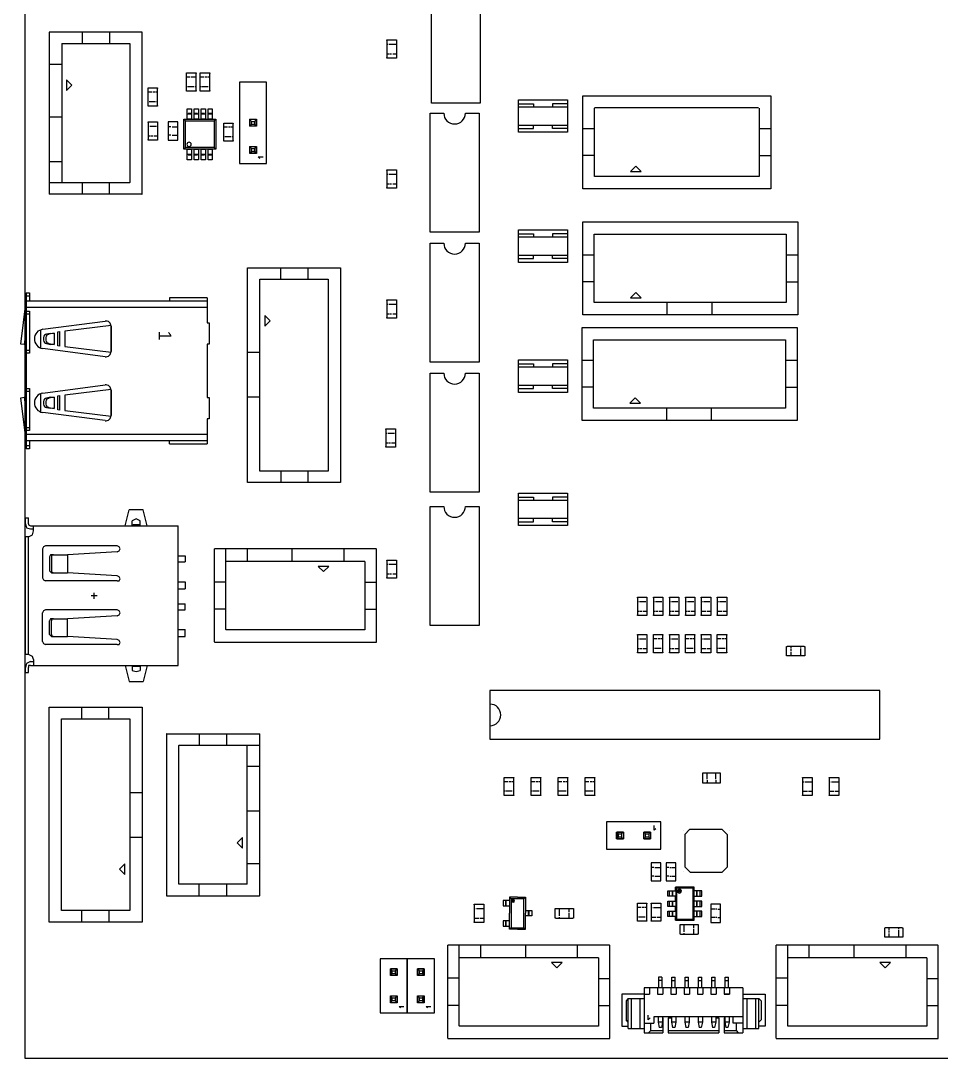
# Model space of a CAD drawing. Extents: x 0 to 180, y 0 to 220.
# Drawn here: x -0.4 to 86, y 0 to 97.3 of the extents above; entities that cross this region are included whole.
import ezdxf
from ezdxf.enums import TextEntityAlignment as Align

# ---------------------------------------------------------------- set-up
doc = ezdxf.new("R2010")
doc.units = 0
doc.layers.add('PNPTOOLNIKO', color=7, linetype='CONTINUOUS')

msp = doc.modelspace()

# ---------------------------------------------------------------- linework, layer by layer
at = {"layer": 'PNPTOOLNIKO'}
for points in [[(180, 0), (180, 220), (0, 220), (0, 0)], [(4.4, 91.3), (3.9, 91.8), (3.9, 90.8)], [(22.67, 91.58), (20.13, 91.58), (20.13, 83.96), (22.67, 83.96)], [(17.9, 85.3), (14.9, 85.3), (14.9, 88.1), (17.9, 88.1)], [(21.725, 87.455), (21.1, 87.455), (21.1, 88.105), (21.725, 88.105)], [(21.725, 84.905), (21.1, 84.905), (21.1, 85.555), (21.725, 85.555)], [(57.32, 83.7), (56.82, 83.2), (57.82, 83.2)], [(57.31, 71.86), (56.81, 71.36), (57.81, 71.36)], [(23, 69.2), (22.5, 69.7), (22.5, 68.7)], [(57.25, 61.96), (56.75, 61.46), (57.75, 61.46)], [(28, 45.657), (28.5, 46.157), (27.5, 46.157)], [(43.6, 29.95), (80.2, 29.95), (80.2, 34.5), (43.6, 34.5)], [(19.9, 20.225), (20.4, 19.725), (20.4, 20.725)], [(56.145, 21.225), (56.145, 20.6), (55.495, 20.6), (55.495, 21.225)], [(58.695, 21.225), (58.695, 20.6), (58.045, 20.6), (58.045, 21.225)], [(8.885, 17.75), (9.385, 17.25), (9.385, 18.25)], [(61.05, 15.2), (60.3, 15.2), (60.3, 15.7), (61.05, 15.7)], [(62.75, 15.2), (63.5, 15.2), (63.5, 15.7), (62.75, 15.7)], [(61.05, 14.25), (60.3, 14.25), (60.3, 14.75), (61.05, 14.75)], [(62.75, 14.25), (63.5, 14.25), (63.5, 14.75), (62.75, 14.75)], [(61.05, 13.3), (60.3, 13.3), (60.3, 13.8), (61.05, 13.8)], [(62.75, 13.3), (63.5, 13.3), (63.5, 13.8), (62.75, 13.8)], [(49.9, 8.47), (50.4, 8.97), (49.4, 8.97)], [(80.7, 8.47), (81.2, 8.97), (80.2, 8.97)], [(34.925, 7.755), (34.3, 7.755), (34.3, 8.405), (34.925, 8.405)], [(37.465, 7.755), (36.84, 7.755), (36.84, 8.405), (37.465, 8.405)], [(34.925, 5.205), (34.3, 5.205), (34.3, 5.855), (34.925, 5.855)], [(37.465, 5.205), (36.84, 5.205), (36.84, 5.855), (37.465, 5.855)]]:
    msp.add_lwpolyline(points, close=True, dxfattribs=at)
for points in [[(41.426, 100.778), (42.696, 100.778), (42.696, 89.602), (38.124, 89.602), (38.124, 100.778), (39.394, 100.778)], [(10.98, 81.07), (11.01, 81.07), (11.01, 96.28), (2.29, 96.28), (2.26, 96.25), (2.26, 81.07)], [(5.4, 95.2), (5.4, 96.28)], [(7.94, 96.28), (7.94, 95.2)], [(33.95, 95.5), (33.95, 95.55), (34.85, 95.55), (34.85, 95.5)], [(34.85, 95.5), (34.85, 93.85), (33.95, 93.85), (33.95, 93.9)], [(33.95, 95.5), (33.95, 93.9)], [(9.85, 95.2), (9.85, 82.18), (9.82, 82.15), (2.28, 82.15)], [(3.45, 95.2), (3.45, 82.15)], [(3.45, 95.2), (9.85, 95.2)], [(33.95, 95.15), (34.05, 95.15)], [(34.15, 95.15), (34.75, 95.15)], [(34.8, 95.15), (34.85, 95.15)], [(33.95, 94.25), (34.15, 94.25)], [(34.2, 94.25), (34.4, 94.25)], [(34.5, 94.25), (34.85, 94.25)], [(3.49, 93.25), (2.27, 93.25)], [(15.15, 90.8), (15.15, 92.45), (16.05, 92.45), (16.05, 92.4)], [(15.5, 92.05), (15.15, 92.05)], [(15.8, 92.05), (15.6, 92.05)], [(16.05, 92.05), (15.85, 92.05)], [(16.05, 90.8), (16.05, 92.4)], [(16.45, 90.8), (16.45, 92.45), (17.35, 92.45), (17.35, 92.4)], [(16.8, 92.05), (16.45, 92.05)], [(17.1, 92.05), (16.9, 92.05)], [(17.35, 92.05), (17.15, 92.05)], [(17.35, 90.8), (17.35, 92.4)], [(11.55, 89.4), (11.55, 91.05), (12.45, 91.05), (12.45, 91)], [(11.9, 90.65), (11.55, 90.65)], [(12.2, 90.65), (12, 90.65)], [(12.45, 90.65), (12.25, 90.65)], [(12.45, 89.4), (12.45, 91)], [(15.2, 91.15), (15.15, 91.15)], [(16.05, 90.8), (16.05, 90.75), (15.15, 90.75), (15.15, 90.8)], [(15.85, 91.15), (15.25, 91.15)], [(16.05, 91.15), (15.95, 91.15)], [(16.5, 91.15), (16.45, 91.15)], [(17.35, 90.8), (17.35, 90.75), (16.45, 90.75), (16.45, 90.8)], [(17.15, 91.15), (16.55, 91.15)], [(17.35, 91.15), (17.25, 91.15)], [(11.6, 89.75), (11.55, 89.75)], [(12.25, 89.75), (11.65, 89.75)], [(12.45, 89.75), (12.35, 89.75)], [(46.31, 89.92), (50.89, 89.92), (50.89, 86.88), (46.31, 86.88), (46.31, 89.92)], [(69.96, 81.59), (52.34, 81.59), (52.34, 90.31), (69.96, 90.31)], [(69.96, 90.31), (69.96, 81.59)], [(12.45, 89.4), (12.45, 89.35), (11.55, 89.35), (11.55, 89.4)], [(15.225, 88.1), (15.225, 89.1), (15.625, 89.1), (15.625, 88.1), (15.225, 88.1)], [(15.6, 88.6), (15.25, 88.6)], [(15.55, 88.65), (15.3, 88.65)], [(15.875, 88.1), (15.875, 89.1), (16.275, 89.1), (16.275, 88.1), (15.875, 88.1)], [(16.25, 88.6), (15.9, 88.6)], [(16.2, 88.65), (15.95, 88.65)], [(16.525, 88.1), (16.525, 89.1), (16.925, 89.1), (16.925, 88.1), (16.525, 88.1)], [(16.9, 88.6), (16.55, 88.6)], [(16.85, 88.65), (16.6, 88.65)], [(17.175, 88.1), (17.175, 89.1), (17.575, 89.1), (17.575, 88.1), (17.175, 88.1)], [(17.55, 88.6), (17.2, 88.6)], [(17.5, 88.65), (17.25, 88.65)], [(41.326, 88.678), (42.596, 88.678), (42.596, 77.502), (38.024, 77.502), (38.024, 88.678), (39.294, 88.678)], [(46.31, 89.56), (47.72, 89.56), (47.72, 89.27)], [(46.31, 89.27), (50.89, 89.27)], [(50.89, 89.56), (49.48, 89.56), (49.48, 89.27)], [(53.42, 82.75), (53.42, 89.15), (53.47, 89.2), (68.82, 89.2)], [(68.88, 89.15), (68.88, 82.75)], [(2.29, 88.35), (3.45, 88.35)], [(11.55, 87.8), (11.55, 87.85), (12.45, 87.85), (12.45, 87.8)], [(12.45, 87.8), (12.45, 86.15), (11.55, 86.15), (11.55, 86.2)], [(11.55, 87.8), (11.55, 86.2)], [(13.9, 86.15), (14.35, 86.15), (14.35, 87.85), (13.45, 87.85), (13.45, 86.15), (13.9, 86.15)], [(15.05, 85.45), (15.05, 87.95), (14.9, 88.1)], [(15.05, 87.95), (17.75, 87.95), (17.9, 88.1)], [(17.75, 87.95), (17.75, 85.45)], [(18.65, 86.1), (18.65, 87.75), (19.55, 87.75), (19.55, 87.7)], [(19.55, 86.1), (19.55, 87.7)], [(21.258, 87.912), (21.082, 88.088)], [(21.718, 88.088), (21.082, 88.088)], [(21.082, 88.088), (21.082, 87.452)], [(21.258, 87.628), (21.082, 87.452)], [(21.258, 87.912), (21.542, 87.912)], [(21.258, 87.628), (21.258, 87.912)], [(21.542, 87.628), (21.258, 87.628)], [(21.718, 88.088), (21.542, 87.912)], [(21.542, 87.912), (21.542, 87.628)], [(21.718, 87.452), (21.542, 87.628)], [(21.718, 87.452), (21.718, 88.088)], [(11.55, 87.45), (11.65, 87.45)], [(11.75, 87.45), (12.35, 87.45)], [(12.4, 87.45), (12.45, 87.45)], [(13.45, 87.4), (13.5, 87.4)], [(13.7, 87.4), (13.5, 87.4)], [(13.8, 87.4), (13.9, 87.4)], [(13.95, 87.4), (14.3, 87.4)], [(19, 87.35), (18.65, 87.35)], [(19.3, 87.35), (19.1, 87.35)], [(19.55, 87.35), (19.35, 87.35)], [(21.718, 87.452), (21.082, 87.452)], [(50.89, 87.53), (46.31, 87.53)], [(46.31, 87.24), (47.72, 87.24), (47.72, 87.53)], [(50.89, 87.24), (49.48, 87.24), (49.48, 87.53)], [(52.34, 87.24), (53.42, 87.24)], [(68.88, 87.24), (69.96, 87.24)], [(11.55, 86.55), (11.75, 86.55)], [(11.8, 86.55), (12, 86.55)], [(12.1, 86.55), (12.45, 86.55)], [(13.7, 86.6), (13.5, 86.6)], [(13.8, 86.6), (13.9, 86.6)], [(13.95, 86.6), (14.3, 86.6)], [(14.3, 86.6), (14.35, 86.6)], [(18.7, 86.45), (18.65, 86.45)], [(19.55, 86.1), (19.55, 86.05), (18.65, 86.05), (18.65, 86.1)], [(19.35, 86.45), (18.75, 86.45)], [(19.55, 86.45), (19.45, 86.45)], [(17.9, 85.3), (17.75, 85.45), (15.05, 85.45), (14.9, 85.3)], [(15.225, 84.3), (15.225, 85.3), (15.625, 85.3), (15.625, 84.3), (15.225, 84.3)], [(15.6, 84.8), (15.25, 84.8)], [(15.55, 84.75), (15.3, 84.75)], [(15.875, 84.3), (15.875, 85.3), (16.275, 85.3), (16.275, 84.3), (15.875, 84.3)], [(16.25, 84.8), (15.9, 84.8)], [(16.2, 84.75), (15.95, 84.75)], [(16.525, 84.3), (16.525, 85.3), (16.925, 85.3), (16.925, 84.3), (16.525, 84.3)], [(16.9, 84.8), (16.55, 84.8)], [(16.85, 84.75), (16.6, 84.75)], [(17.175, 84.3), (17.175, 85.3), (17.575, 85.3), (17.575, 84.3), (17.175, 84.3)], [(17.55, 84.8), (17.2, 84.8)], [(17.5, 84.75), (17.25, 84.75)], [(21.258, 85.372), (21.082, 85.548)], [(21.082, 85.548), (21.718, 85.548)], [(21.082, 85.548), (21.082, 84.912)], [(21.082, 84.912), (21.258, 85.088)], [(21.718, 84.912), (21.082, 84.912)], [(21.258, 85.088), (21.258, 85.372)], [(21.258, 85.372), (21.542, 85.372)], [(21.542, 85.088), (21.258, 85.088)], [(21.542, 85.372), (21.718, 85.548)], [(21.542, 85.372), (21.542, 85.088)], [(21.718, 84.912), (21.542, 85.088)], [(21.718, 84.912), (21.718, 85.548)], [(53.42, 84.7), (52.34, 84.7)], [(68.88, 84.7), (69.96, 84.7)], [(2.29, 84.15), (3.45, 84.15)], [(22.035, 84.43), (21.895, 84.57), (22.34, 84.57)], [(33.95, 83.3), (33.95, 83.35), (34.85, 83.35), (34.85, 83.3)], [(34.85, 83.3), (34.85, 81.65), (33.95, 81.65), (33.95, 81.7)], [(33.95, 83.3), (33.95, 81.7)], [(33.95, 82.95), (34.05, 82.95)], [(34.15, 82.95), (34.75, 82.95)], [(34.8, 82.95), (34.85, 82.95)], [(64.47, 82.75), (53.42, 82.75)], [(68.88, 82.75), (61.93, 82.75)], [(5.37, 82.15), (5.37, 81.07)], [(7.91, 82.15), (7.91, 81.07)], [(33.95, 82.05), (34.15, 82.05)], [(34.2, 82.05), (34.4, 82.05)], [(34.5, 82.05), (34.85, 82.05)], [(10.98, 81.07), (2.26, 81.07)], [(52.33, 69.75), (52.33, 78.47)], [(72.49, 78.47), (72.49, 69.75), (52.33, 69.75)], [(52.33, 78.47), (72.49, 78.47)], [(46.31, 77.72), (50.89, 77.72), (50.89, 74.68), (46.31, 74.68), (46.31, 77.72)], [(46.31, 77.36), (47.72, 77.36), (47.72, 77.07)], [(46.31, 77.07), (50.89, 77.07)], [(50.89, 77.36), (49.48, 77.36), (49.48, 77.07)], [(53.41, 77.31), (71.41, 77.31)], [(53.41, 70.91), (53.41, 77.31)], [(71.41, 77.31), (71.41, 70.91)], [(41.326, 76.478), (42.596, 76.478), (42.596, 65.302), (38.024, 65.302), (38.024, 76.478), (39.294, 76.478)], [(50.89, 75.33), (46.31, 75.33)], [(46.31, 75.04), (47.72, 75.04), (47.72, 75.33)], [(50.89, 75.04), (49.48, 75.04), (49.48, 75.33)], [(52.33, 75.4), (53.41, 75.4)], [(71.41, 75.4), (72.49, 75.4)], [(20.89, 74.18), (29.61, 74.18)], [(29.61, 54.02), (20.89, 54.02), (20.89, 74.18)], [(24, 73.1), (24, 74.18)], [(26.54, 74.18), (26.54, 73.1)], [(29.61, 74.18), (29.61, 54.02)], [(22.05, 62.05), (22.05, 73.1)], [(22.05, 73.1), (28.45, 73.1)], [(28.45, 73.1), (28.45, 55.1)], [(53.41, 72.86), (52.33, 72.86)], [(71.41, 72.86), (72.49, 72.86)], [(-0.39, 67.018), (0.11, 71.068)], [(0.11, 71.816), (0.428, 71.816)], [(0.11, 71.816), (0.11, 57.186)], [(0.428, 71.516), (0.11, 71.516)], [(0.11, 71.068), (17.11, 71.068)], [(0.428, 71.816), (0.428, 71.068)], [(13.55, 71.35), (13.55, 71.068)], [(17.11, 71.35), (13.55, 71.35)], [(17.11, 71.35), (17.11, 69)], [(33.95, 71.1), (33.95, 71.15), (34.85, 71.15), (34.85, 71.1)], [(34.85, 71.1), (34.85, 69.45), (33.95, 69.45), (33.95, 69.5)], [(33.95, 71.1), (33.95, 69.5)], [(17.11, 70.43), (0.11, 70.43)], [(0.11, 70.11), (0.428, 70.11)], [(0.428, 70.11), (0.428, 66.15)], [(33.95, 70.75), (34.05, 70.75)], [(34.15, 70.75), (34.75, 70.75)], [(34.8, 70.75), (34.85, 70.75)], [(64.46, 70.91), (53.41, 70.91)], [(60.26, 69.75), (60.26, 70.91)], [(64.46, 69.75), (64.46, 70.91)], [(71.41, 70.91), (64.46, 70.91)], [(0.428, 69.81), (0.11, 69.81)], [(1.693, 68.4), (7.539, 69.176)], [(33.95, 69.85), (34.15, 69.85)], [(34.2, 69.85), (34.4, 69.85)], [(34.5, 69.85), (34.85, 69.85)], [(0.11, 68.473), (-0.075, 66.98)], [(1.476, 68.342), (1.476, 66.659)], [(3.074, 68.148), (3.268, 68.188)], [(3.074, 66.853), (3.074, 68.148)], [(3.268, 66.813), (3.268, 68.188)], [(8.088, 68.75), (3.751, 68.223)], [(3.751, 68.223), (3.751, 66.778)], [(8.088, 68.75), (8.095, 68.75)], [(8.088, 66.25), (8.088, 68.75)], [(8.105, 68.68), (8.105, 66.321)], [(17.11, 69), (17.29, 69)], [(17.29, 69), (17.29, 67)], [(52.27, 59.85), (52.27, 68.57)], [(72.43, 68.57), (72.43, 59.85), (52.27, 59.85)], [(52.27, 68.57), (72.43, 68.57)], [(1.744, 67.63), (1.731, 67.5)], [(1.731, 67.5), (1.744, 67.371)], [(1.783, 67.749), (1.744, 67.63)], [(1.744, 67.371), (1.784, 67.252)], [(1.845, 67.846), (1.783, 67.749)], [(1.784, 67.252), (1.845, 67.154)], [(1.924, 67.915), (1.845, 67.846)], [(2.012, 67.949), (1.924, 67.915)], [(1.969, 67.63), (1.956, 67.5)], [(1.956, 67.5), (1.969, 67.371)], [(2.008, 67.749), (1.969, 67.63)], [(1.969, 67.371), (2.008, 67.252)], [(2.07, 67.846), (2.008, 67.749)], [(2.008, 67.252), (2.07, 67.154)], [(2.401, 68.016), (2.012, 67.949)], [(2.012, 67.949), (2.237, 67.949)], [(2.149, 67.915), (2.07, 67.846)], [(2.237, 67.949), (2.149, 67.915)], [(2.625, 68.035), (2.738, 68.035), (2.237, 67.949)], [(2.401, 68.016), (2.625, 68.035)], [(2.738, 68.035), (2.738, 66.966)], [(53.35, 67.41), (71.35, 67.41)], [(53.35, 61.01), (53.35, 67.41)], [(71.35, 67.41), (71.35, 61.01)], [(-0.075, 66.98), (-0.39, 67.018)], [(0.11, 66.45), (0.428, 66.45)], [(7.539, 65.826), (1.693, 66.6)], [(1.845, 67.154), (1.924, 67.086)], [(1.924, 67.086), (2.012, 67.052)], [(2.012, 67.052), (2.401, 66.985)], [(2.237, 67.052), (2.012, 67.052)], [(2.07, 67.154), (2.149, 67.086)], [(2.149, 67.086), (2.237, 67.052)], [(2.237, 67.052), (2.738, 66.966), (2.625, 66.966)], [(2.625, 66.966), (2.401, 66.985)], [(3.268, 66.813), (3.074, 66.853)], [(3.751, 66.778), (8.088, 66.25)], [(8.088, 66.25), (8.095, 66.25)], [(17.29, 67), (17.11, 67)], [(17.11, 67), (17.11, 62)], [(20.89, 66.25), (22.05, 66.25)], [(0.428, 66.15), (0.11, 66.15)], [(46.31, 65.52), (50.89, 65.52), (50.89, 62.48), (46.31, 62.48), (46.31, 65.52)], [(52.27, 65.5), (53.35, 65.5)], [(71.35, 65.5), (72.43, 65.5)], [(41.326, 64.278), (42.596, 64.278), (42.596, 53.102), (38.024, 53.102), (38.024, 64.278), (39.294, 64.278)], [(46.31, 65.16), (47.72, 65.16), (47.72, 64.87)], [(46.31, 64.87), (50.89, 64.87)], [(50.89, 65.16), (49.48, 65.16), (49.48, 64.87)], [(0.11, 62.85), (0.428, 62.85)], [(0.428, 62.55), (0.11, 62.55)], [(0.428, 62.85), (0.428, 58.89)], [(1.476, 62.342), (1.476, 60.659)], [(1.693, 62.4), (7.539, 63.176)], [(8.088, 62.75), (3.751, 62.223)], [(8.088, 62.75), (8.095, 62.75)], [(8.088, 60.25), (8.088, 62.75)], [(8.105, 62.68), (8.105, 60.321)], [(50.89, 63.13), (46.31, 63.13)], [(46.31, 62.84), (47.72, 62.84), (47.72, 63.13)], [(50.89, 62.84), (49.48, 62.84), (49.48, 63.13)], [(53.35, 62.96), (52.27, 62.96)], [(71.35, 62.96), (72.43, 62.96)], [(-0.39, 61.982), (-0.075, 62.021)], [(17.11, 57.932), (0.11, 57.932), (-0.39, 61.982)], [(-0.075, 62.021), (0.11, 60.528)], [(1.744, 61.63), (1.731, 61.5)], [(1.731, 61.5), (1.744, 61.371)], [(1.783, 61.749), (1.744, 61.63)], [(1.744, 61.371), (1.784, 61.252)], [(1.845, 61.846), (1.783, 61.749)], [(1.924, 61.915), (1.845, 61.846)], [(2.012, 61.949), (1.924, 61.915)], [(1.969, 61.63), (1.956, 61.5)], [(1.956, 61.5), (1.969, 61.371)], [(2.008, 61.749), (1.969, 61.63)], [(1.969, 61.371), (2.008, 61.252)], [(2.07, 61.846), (2.008, 61.749)], [(2.401, 62.016), (2.012, 61.949)], [(2.012, 61.949), (2.237, 61.949)], [(2.149, 61.915), (2.07, 61.846)], [(2.237, 61.949), (2.149, 61.915)], [(2.625, 62.035), (2.738, 62.035), (2.237, 61.949)], [(2.401, 62.016), (2.625, 62.035)], [(2.738, 62.035), (2.738, 60.966)], [(3.074, 62.148), (3.268, 62.188)], [(3.074, 60.853), (3.074, 62.148)], [(3.268, 60.813), (3.268, 62.188)], [(3.751, 62.223), (3.751, 60.778)], [(17.11, 62), (17.29, 62)], [(17.29, 62), (17.29, 60)], [(20.89, 62.05), (22.05, 62.05)], [(22.05, 55.1), (22.05, 62.05)], [(7.539, 59.826), (1.693, 60.6)], [(1.784, 61.252), (1.845, 61.154)], [(1.845, 61.154), (1.924, 61.086)], [(1.924, 61.086), (2.012, 61.052)], [(2.008, 61.252), (2.07, 61.154)], [(2.012, 61.052), (2.401, 60.985)], [(2.237, 61.052), (2.012, 61.052)], [(2.07, 61.154), (2.149, 61.086)], [(2.149, 61.086), (2.237, 61.052)], [(2.237, 61.052), (2.738, 60.966), (2.625, 60.966)], [(2.625, 60.966), (2.401, 60.985)], [(3.268, 60.813), (3.074, 60.853)], [(3.751, 60.778), (8.088, 60.25)], [(64.4, 61.01), (53.35, 61.01)], [(60.2, 59.85), (60.2, 61.01)], [(64.4, 59.85), (64.4, 61.01)], [(71.35, 61.01), (64.4, 61.01)], [(8.088, 60.25), (8.095, 60.25)], [(17.29, 60), (17.11, 60)], [(17.11, 60), (17.11, 57.65)], [(0.11, 59.19), (0.428, 59.19)], [(0.428, 58.89), (0.11, 58.89)], [(0.11, 58.57), (17.11, 58.57)], [(33.85, 59), (33.85, 59.05), (34.75, 59.05), (34.75, 59)], [(34.75, 59), (34.75, 57.35), (33.85, 57.35), (33.85, 57.4)], [(33.85, 59), (33.85, 57.4)], [(33.85, 58.65), (33.95, 58.65)], [(34.05, 58.65), (34.65, 58.65)], [(34.7, 58.65), (34.75, 58.65)], [(0.11, 57.486), (0.428, 57.486)], [(0.428, 57.932), (0.428, 57.186)], [(13.55, 57.65), (13.55, 57.932)], [(13.55, 57.65), (17.11, 57.65)], [(33.85, 57.75), (34.05, 57.75)], [(34.1, 57.75), (34.3, 57.75)], [(34.4, 57.75), (34.75, 57.75)], [(0.428, 57.186), (0.11, 57.186)], [(28.45, 55.1), (22.05, 55.1)], [(24, 55.1), (24, 54.02)], [(26.54, 55.1), (26.54, 54.02)], [(46.31, 53.02), (50.89, 53.02), (50.89, 49.98), (46.31, 49.98), (46.31, 53.02)], [(46.31, 52.66), (47.72, 52.66), (47.72, 52.37)], [(50.89, 52.66), (49.48, 52.66), (49.48, 52.37)], [(41.326, 51.778), (42.596, 51.778), (42.596, 40.602), (38.024, 40.602), (38.024, 51.778), (39.294, 51.778)], [(46.31, 52.37), (50.89, 52.37)], [(0.05, 50.145), (0.05, 50.707), (0.331, 50.707)], [(0.331, 50.145), (0.331, 50.707)], [(9.414, 49.958), (9.788, 51.457)], [(11.1, 51.457), (9.788, 51.457)], [(11.475, 49.958), (11.1, 51.457)], [(50.89, 50.63), (46.31, 50.63)], [(46.31, 50.34), (47.72, 50.34), (47.72, 50.63)], [(50.89, 50.34), (49.48, 50.34), (49.48, 50.63)], [(0.05, 50.239), (0.05, 50.613)], [(0.05, 50.145), (0.144, 49.77), (0.518, 49.676)], [(0.331, 50.145), (0.331, 50.051), (0.518, 49.958)], [(0.518, 49.676), (0.8, 49.676)], [(0.52, 49.96), (14.379, 49.958)], [(0.8, 49.489), (0.8, 49.958)], [(10.819, 50.426), (10.444, 50.613), (10.069, 50.426)], [(10.069, 49.958), (10.069, 50.426)], [(10.725, 50.051), (10.163, 50.051), (10.069, 49.958)], [(10.819, 49.958), (10.725, 50.051)], [(10.819, 49.958), (10.819, 50.426)], [(14.379, 36.842), (14.379, 49.958)], [(0.05, 37.873), (0.05, 48.927)], [(0.331, 48.927), (0.05, 48.927)], [(0.331, 48.927), (0.706, 49.114), (0.8, 49.489)], [(0.331, 37.873), (0.331, 48.927)], [(1.919, 48.084), (1.732, 47.99), (1.638, 47.803)], [(1.638, 47.803), (1.638, 45.086)], [(8.664, 48.084), (1.919, 48.084)], [(8.664, 47.522), (8.852, 47.616), (8.945, 47.803), (8.852, 47.99), (8.664, 48.084)], [(17.77, 39.077), (17.77, 39.047), (32.98, 39.047), (32.98, 47.767), (32.95, 47.797), (17.77, 47.797)], [(17.77, 39.077), (17.77, 47.797)], [(31.9, 40.207), (18.88, 40.207), (18.85, 40.237), (18.85, 47.777)], [(20.85, 47.767), (20.85, 46.607)], [(25.05, 47.767), (25.05, 46.607)], [(29.95, 46.567), (29.95, 47.787)], [(2.481, 47.241), (2.387, 47.241), (2.294, 47.054)], [(2.294, 47.054), (2.294, 45.742)], [(2.481, 47.241), (3.98, 47.241)], [(2.668, 47.241), (2.481, 47.241), (2.481, 47.054)], [(2.481, 47.054), (2.481, 45.742)], [(8.664, 47.522), (3.98, 47.241)], [(3.98, 47.241), (3.98, 45.555)], [(14.379, 47.147), (15.034, 47.147), (15.034, 46.585)], [(33.95, 46.7), (33.95, 46.75), (34.85, 46.75), (34.85, 46.7)], [(14.379, 46.585), (15.034, 46.585)], [(31.9, 46.607), (18.85, 46.607)], [(31.9, 46.607), (31.9, 40.207)], [(34.85, 46.7), (34.85, 45.05), (33.95, 45.05), (33.95, 45.1)], [(33.95, 46.7), (33.95, 45.1)], [(33.95, 46.35), (34.05, 46.35)], [(34.15, 46.35), (34.75, 46.35)], [(34.8, 46.35), (34.85, 46.35)], [(1.638, 45.086), (1.732, 44.899), (1.919, 44.805)], [(8.664, 44.805), (1.919, 44.805)], [(2.294, 45.742), (2.481, 45.555)], [(2.481, 45.742), (2.481, 45.648), (2.668, 45.555)], [(2.481, 45.555), (3.98, 45.555)], [(8.664, 45.274), (3.98, 45.555)], [(8.664, 44.805), (8.852, 44.805), (8.945, 44.993), (8.852, 45.18), (8.664, 45.274)], [(33.95, 45.45), (34.15, 45.45)], [(34.2, 45.45), (34.4, 45.45)], [(34.5, 45.45), (34.85, 45.45)], [(14.379, 44.712), (15.034, 44.712), (15.034, 44.056)], [(14.379, 44.056), (15.034, 44.056)], [(18.85, 44.687), (17.77, 44.687)], [(31.9, 44.657), (32.98, 44.657)], [(6.79, 43.4), (6.228, 43.4)], [(6.5, 43.104), (6.5, 43.666)], [(57.45, 43.2), (57.45, 43.25), (58.35, 43.25), (58.35, 43.2)], [(58.35, 43.2), (58.35, 41.55), (57.45, 41.55), (57.45, 41.6)], [(57.45, 43.2), (57.45, 41.6)], [(57.45, 42.85), (57.55, 42.85)], [(57.65, 42.85), (58.25, 42.85)], [(58.3, 42.85), (58.35, 42.85)], [(58.95, 43.2), (58.95, 43.25), (59.85, 43.25), (59.85, 43.2)], [(59.85, 43.2), (59.85, 41.55), (58.95, 41.55), (58.95, 41.6)], [(58.95, 43.2), (58.95, 41.6)], [(58.95, 42.85), (59.05, 42.85)], [(59.15, 42.85), (59.75, 42.85)], [(59.8, 42.85), (59.85, 42.85)], [(60.45, 43.2), (60.45, 43.25), (61.35, 43.25), (61.35, 43.2)], [(61.35, 43.2), (61.35, 41.55), (60.45, 41.55), (60.45, 41.6)], [(60.45, 43.2), (60.45, 41.6)], [(60.45, 42.85), (60.55, 42.85)], [(60.65, 42.85), (61.25, 42.85)], [(61.3, 42.85), (61.35, 42.85)], [(61.95, 43.2), (61.95, 43.25), (62.85, 43.25), (62.85, 43.2)], [(62.85, 43.2), (62.85, 41.55), (61.95, 41.55), (61.95, 41.6)], [(61.95, 43.2), (61.95, 41.6)], [(61.95, 42.85), (62.05, 42.85)], [(62.15, 42.85), (62.75, 42.85)], [(62.8, 42.85), (62.85, 42.85)], [(63.45, 43.2), (63.45, 43.25), (64.35, 43.25), (64.35, 43.2)], [(64.35, 43.2), (64.35, 41.55), (63.45, 41.55), (63.45, 41.6)], [(63.45, 43.2), (63.45, 41.6)], [(63.45, 42.85), (63.55, 42.85)], [(63.65, 42.85), (64.25, 42.85)], [(64.3, 42.85), (64.35, 42.85)], [(64.95, 43.2), (64.95, 43.25), (65.85, 43.25), (65.85, 43.2)], [(65.85, 43.2), (65.85, 41.55), (64.95, 41.55), (64.95, 41.6)], [(64.95, 43.2), (64.95, 41.6)], [(64.95, 42.85), (65.05, 42.85)], [(65.15, 42.85), (65.75, 42.85)], [(65.8, 42.85), (65.85, 42.85)], [(1.919, 42.088), (1.732, 41.995), (1.638, 41.807)], [(8.664, 42.088), (1.919, 42.088)], [(8.664, 41.526), (8.852, 41.62), (8.945, 41.807), (8.852, 41.995), (8.664, 42.088)], [(14.379, 42.65), (15.034, 42.65)], [(14.379, 42.088), (15.034, 42.088)], [(15.034, 42.088), (15.034, 42.65)], [(18.85, 42.147), (17.77, 42.147)], [(32.98, 42.117), (31.9, 42.117)], [(57.45, 41.95), (57.65, 41.95)], [(57.7, 41.95), (57.9, 41.95)], [(58, 41.95), (58.35, 41.95)], [(58.95, 41.95), (59.15, 41.95)], [(59.2, 41.95), (59.4, 41.95)], [(59.5, 41.95), (59.85, 41.95)], [(60.45, 41.95), (60.65, 41.95)], [(60.7, 41.95), (60.9, 41.95)], [(61, 41.95), (61.35, 41.95)], [(61.95, 41.95), (62.15, 41.95)], [(62.2, 41.95), (62.4, 41.95)], [(62.5, 41.95), (62.85, 41.95)], [(63.45, 41.95), (63.65, 41.95)], [(63.7, 41.95), (63.9, 41.95)], [(64, 41.95), (64.35, 41.95)], [(64.95, 41.95), (65.15, 41.95)], [(65.2, 41.95), (65.4, 41.95)], [(65.5, 41.95), (65.85, 41.95)], [(1.638, 39.091), (1.638, 41.807)], [(2.481, 41.245), (2.387, 41.245), (2.294, 41.058)], [(2.294, 39.746), (2.294, 41.058)], [(2.481, 41.245), (3.98, 41.245)], [(2.668, 41.245), (2.481, 41.245), (2.481, 41.058)], [(2.481, 39.746), (2.481, 41.058)], [(8.664, 41.526), (3.98, 41.245)], [(3.98, 39.559), (3.98, 41.245)], [(14.379, 40.215), (15.034, 40.215)], [(15.034, 39.559), (15.034, 40.215)], [(1.638, 39.091), (1.732, 38.903), (1.919, 38.81)], [(2.294, 39.746), (2.387, 39.653), (2.481, 39.559)], [(2.481, 39.746), (2.481, 39.653), (2.668, 39.559)], [(2.481, 39.559), (3.98, 39.559)], [(8.664, 39.278), (3.98, 39.559)], [(8.664, 38.81), (8.852, 38.81), (8.945, 38.997), (8.852, 39.184), (8.664, 39.278)], [(14.379, 39.559), (15.034, 39.559)], [(57.45, 39.7), (57.45, 39.75), (58.35, 39.75), (58.35, 39.7)], [(58.35, 39.7), (58.35, 38.05), (57.45, 38.05), (57.45, 38.1)], [(57.45, 39.7), (57.45, 38.1)], [(57.45, 39.35), (57.55, 39.35)], [(57.65, 39.35), (58.25, 39.35)], [(58.3, 39.35), (58.35, 39.35)], [(58.95, 38.1), (58.95, 39.75), (59.85, 39.75), (59.85, 39.7)], [(59.3, 39.35), (58.95, 39.35)], [(59.6, 39.35), (59.4, 39.35)], [(59.85, 39.35), (59.65, 39.35)], [(59.85, 38.1), (59.85, 39.7)], [(60.45, 39.7), (60.45, 39.75), (61.35, 39.75), (61.35, 39.7)], [(61.35, 39.7), (61.35, 38.05), (60.45, 38.05), (60.45, 38.1)], [(60.45, 39.7), (60.45, 38.1)], [(60.45, 39.35), (60.55, 39.35)], [(60.65, 39.35), (61.25, 39.35)], [(61.3, 39.35), (61.35, 39.35)], [(61.95, 38.1), (61.95, 39.75), (62.85, 39.75), (62.85, 39.7)], [(62.3, 39.35), (61.95, 39.35)], [(62.6, 39.35), (62.4, 39.35)], [(62.85, 39.35), (62.65, 39.35)], [(62.85, 38.1), (62.85, 39.7)], [(63.45, 39.7), (63.45, 39.75), (64.35, 39.75), (64.35, 39.7)], [(64.35, 39.7), (64.35, 38.05), (63.45, 38.05), (63.45, 38.1)], [(63.45, 39.7), (63.45, 38.1)], [(63.45, 39.35), (63.55, 39.35)], [(63.65, 39.35), (64.25, 39.35)], [(64.3, 39.35), (64.35, 39.35)], [(64.95, 38.1), (64.95, 39.75), (65.85, 39.75), (65.85, 39.7)], [(65.3, 39.35), (64.95, 39.35)], [(65.6, 39.35), (65.4, 39.35)], [(65.85, 39.35), (65.65, 39.35)], [(65.85, 38.1), (65.85, 39.7)], [(8.664, 38.81), (1.919, 38.81)], [(57.45, 38.45), (57.65, 38.45)], [(57.7, 38.45), (57.9, 38.45)], [(58, 38.45), (58.35, 38.45)], [(59, 38.45), (58.95, 38.45)], [(59.85, 38.1), (59.85, 38.05), (58.95, 38.05), (58.95, 38.1)], [(59.65, 38.45), (59.05, 38.45)], [(59.85, 38.45), (59.75, 38.45)], [(60.45, 38.45), (60.65, 38.45)], [(60.7, 38.45), (60.9, 38.45)], [(61, 38.45), (61.35, 38.45)], [(62, 38.45), (61.95, 38.45)], [(62.85, 38.1), (62.85, 38.05), (61.95, 38.05), (61.95, 38.1)], [(62.65, 38.45), (62.05, 38.45)], [(62.85, 38.45), (62.75, 38.45)], [(63.45, 38.45), (63.65, 38.45)], [(63.7, 38.45), (63.9, 38.45)], [(64, 38.45), (64.35, 38.45)], [(65, 38.45), (64.95, 38.45)], [(65.85, 38.1), (65.85, 38.05), (64.95, 38.05), (64.95, 38.1)], [(65.65, 38.45), (65.05, 38.45)], [(65.85, 38.45), (65.75, 38.45)], [(73.1, 37.75), (71.45, 37.75), (71.45, 38.65), (71.5, 38.65)], [(73.1, 38.65), (71.5, 38.65)], [(71.85, 38.65), (71.85, 38.45)], [(71.85, 38.4), (71.85, 38.2)], [(71.85, 38.1), (71.85, 37.75)], [(72.75, 38.65), (72.75, 38.55)], [(72.75, 38.45), (72.75, 37.85)], [(73.1, 38.65), (73.15, 38.65), (73.15, 37.75), (73.1, 37.75)], [(0.8, 37.404), (0.706, 37.685), (0.331, 37.873), (0.05, 37.873)], [(0.518, 37.217), (0.144, 37.03), (0.05, 36.655)], [(0.518, 37.217), (0.8, 37.217)], [(0.8, 37.404), (0.8, 36.842)], [(72.75, 37.8), (72.75, 37.75)], [(0.05, 36.186), (0.05, 36.655)], [(0.05, 36.186), (0.05, 36.561)], [(0.05, 36.186), (0.331, 36.186)], [(0.518, 36.842), (0.331, 36.842), (0.331, 36.655)], [(0.331, 36.186), (0.331, 36.655)], [(0.52, 36.84), (14.379, 36.842)], [(9.415, 36.842), (9.79, 35.343)], [(10.069, 36.842), (10.069, 36.374)], [(10.725, 36.749), (10.163, 36.749), (10.069, 36.842)], [(10.069, 36.374), (10.444, 36.28), (10.819, 36.374)], [(10.725, 36.749), (10.819, 36.842)], [(10.819, 36.842), (10.819, 36.374)], [(11.476, 36.842), (11.102, 35.343)], [(9.79, 35.343), (11.102, 35.343)], [(2.275, 32.93), (10.995, 32.93), (10.995, 12.77)], [(2.275, 12.77), (2.275, 32.93)], [(5.345, 31.85), (5.345, 32.93)], [(7.885, 31.85), (7.885, 32.93)], [(3.435, 13.85), (3.435, 31.85)], [(3.435, 31.85), (9.835, 31.85)], [(9.835, 31.85), (9.835, 24.9)], [(13.32, 30.455), (13.29, 30.455), (13.29, 15.245), (22.01, 15.245), (22.04, 15.275), (22.04, 30.455)], [(13.32, 30.455), (22.04, 30.455)], [(16.39, 29.375), (16.39, 30.455)], [(18.93, 29.375), (18.93, 30.455)], [(14.45, 16.325), (14.45, 29.345), (14.48, 29.375), (22.02, 29.375)], [(20.85, 16.325), (20.85, 29.375)], [(22.01, 27.375), (20.85, 27.375)], [(44.97, 24.7), (44.97, 26.35), (45.87, 26.35), (45.87, 26.3)], [(45.87, 24.7), (45.87, 26.3)], [(47.5, 24.7), (47.5, 26.35), (48.4, 26.35), (48.4, 26.3)], [(48.4, 24.7), (48.4, 26.3)], [(50.03, 24.7), (50.03, 26.35), (50.93, 26.35), (50.93, 26.3)], [(50.93, 24.7), (50.93, 26.3)], [(52.56, 24.7), (52.56, 26.35), (53.46, 26.35), (53.46, 26.3)], [(53.46, 24.7), (53.46, 26.3)], [(65.25, 26.3), (65.25, 26.75), (63.55, 26.75), (63.55, 25.85), (65.25, 25.85), (65.25, 26.3)], [(64, 26.35), (64, 26.7)], [(64, 26.2), (64, 26.3)], [(64.8, 26.7), (64.8, 26.75)], [(64.8, 26.35), (64.8, 26.7)], [(64.8, 26.2), (64.8, 26.3)], [(72.95, 26.3), (72.95, 26.35), (73.85, 26.35), (73.85, 26.3)], [(73.85, 26.3), (73.85, 24.65), (72.95, 24.65), (72.95, 24.7)], [(72.95, 26.3), (72.95, 24.7)], [(75.45, 26.3), (75.45, 26.35), (76.35, 26.35), (76.35, 26.3)], [(76.35, 26.3), (76.35, 24.65), (75.45, 24.65), (75.45, 24.7)], [(75.45, 26.3), (75.45, 24.7)], [(45.32, 25.95), (44.97, 25.95)], [(45.62, 25.95), (45.42, 25.95)], [(45.87, 25.95), (45.67, 25.95)], [(47.85, 25.95), (47.5, 25.95)], [(48.15, 25.95), (47.95, 25.95)], [(48.4, 25.95), (48.2, 25.95)], [(50.38, 25.95), (50.03, 25.95)], [(50.68, 25.95), (50.48, 25.95)], [(50.93, 25.95), (50.73, 25.95)], [(52.91, 25.95), (52.56, 25.95)], [(53.21, 25.95), (53.01, 25.95)], [(53.46, 25.95), (53.26, 25.95)], [(64, 26.1), (64, 25.9)], [(64, 25.85), (64, 25.9)], [(64.8, 26.1), (64.8, 25.9)], [(72.95, 25.95), (73.05, 25.95)], [(73.15, 25.95), (73.75, 25.95)], [(73.8, 25.95), (73.85, 25.95)], [(75.45, 25.95), (75.55, 25.95)], [(75.65, 25.95), (76.25, 25.95)], [(76.3, 25.95), (76.35, 25.95)], [(10.995, 24.9), (9.835, 24.9)], [(9.835, 24.9), (9.835, 13.85)], [(45.02, 25.05), (44.97, 25.05)], [(45.87, 24.7), (45.87, 24.65), (44.97, 24.65), (44.97, 24.7)], [(45.67, 25.05), (45.07, 25.05)], [(45.87, 25.05), (45.77, 25.05)], [(47.55, 25.05), (47.5, 25.05)], [(48.4, 24.7), (48.4, 24.65), (47.5, 24.65), (47.5, 24.7)], [(48.2, 25.05), (47.6, 25.05)], [(48.4, 25.05), (48.3, 25.05)], [(50.08, 25.05), (50.03, 25.05)], [(50.93, 24.7), (50.93, 24.65), (50.03, 24.65), (50.03, 24.7)], [(50.73, 25.05), (50.13, 25.05)], [(50.93, 25.05), (50.83, 25.05)], [(52.61, 25.05), (52.56, 25.05)], [(53.46, 24.7), (53.46, 24.65), (52.56, 24.65), (52.56, 24.7)], [(53.26, 25.05), (52.66, 25.05)], [(53.46, 25.05), (53.36, 25.05)], [(72.95, 25.05), (73.15, 25.05)], [(73.2, 25.05), (73.4, 25.05)], [(73.5, 25.05), (73.85, 25.05)], [(75.45, 25.05), (75.65, 25.05)], [(75.7, 25.05), (75.9, 25.05)], [(76, 25.05), (76.35, 25.05)], [(22.01, 23.175), (20.85, 23.175)], [(54.56, 22.17), (54.56, 19.63)], [(59.64, 22.17), (54.56, 22.17)], [(59.17, 21.535), (59.03, 21.395), (59.03, 21.84)], [(59.64, 19.63), (59.64, 22.17)], [(65.9, 20.95), (65.4, 21.45), (62.35, 21.45), (61.9, 21)], [(10.995, 20.7), (9.835, 20.7)], [(55.512, 21.218), (55.512, 20.582)], [(55.512, 21.218), (55.688, 21.042)], [(56.148, 21.218), (55.512, 21.218)], [(55.688, 20.758), (55.512, 20.582)], [(55.512, 20.582), (56.148, 20.582)], [(55.688, 20.758), (55.688, 21.042)], [(55.688, 21.042), (55.972, 21.042)], [(55.972, 20.758), (55.688, 20.758)], [(56.148, 21.218), (55.972, 21.042)], [(55.972, 21.042), (55.972, 20.758)], [(55.972, 20.758), (56.148, 20.582)], [(56.148, 21.218), (56.148, 20.582)], [(58.228, 21.042), (58.052, 21.218)], [(58.688, 21.218), (58.052, 21.218)], [(58.052, 20.582), (58.052, 21.218)], [(58.228, 20.758), (58.052, 20.582)], [(58.052, 20.582), (58.688, 20.582)], [(58.228, 21.042), (58.512, 21.042)], [(58.228, 20.758), (58.228, 21.042)], [(58.512, 20.758), (58.228, 20.758)], [(58.688, 21.218), (58.512, 21.042)], [(58.512, 21.042), (58.512, 20.758)], [(58.688, 20.582), (58.512, 20.758)], [(58.688, 21.218), (58.688, 20.582)], [(61.74, 21.411), (61.74, 21.409)], [(61.9, 21), (61.9, 17.95), (62.4, 17.45), (65.4, 17.45), (65.9, 17.95), (65.9, 20.95)], [(66.06, 21.411), (66.06, 21.409)], [(54.56, 19.63), (59.64, 19.63)], [(20.81, 18.275), (22.03, 18.275)], [(59.2, 16.65), (59.65, 16.65), (59.65, 18.35), (58.75, 18.35), (58.75, 16.65), (59.2, 16.65)], [(58.75, 17.9), (58.8, 17.9)], [(59, 17.9), (58.8, 17.9)], [(59.1, 17.9), (59.2, 17.9)], [(59.25, 17.9), (59.6, 17.9)], [(60.6, 16.65), (61.05, 16.65), (61.05, 18.35), (60.15, 18.35), (60.15, 16.65), (60.6, 16.65)], [(60.15, 17.9), (60.2, 17.9)], [(60.4, 17.9), (60.2, 17.9)], [(60.5, 17.9), (60.6, 17.9)], [(60.65, 17.9), (61, 17.9)], [(59, 17.1), (58.8, 17.1)], [(59.1, 17.1), (59.2, 17.1)], [(59.25, 17.1), (59.6, 17.1)], [(59.6, 17.1), (59.65, 17.1)], [(60.4, 17.1), (60.2, 17.1)], [(60.5, 17.1), (60.6, 17.1)], [(60.65, 17.1), (61, 17.1)], [(61, 17.1), (61.05, 17.1)], [(61.74, 17.489), (61.74, 17.491)], [(20.85, 16.325), (14.45, 16.325)], [(16.36, 15.245), (16.36, 16.325)], [(18.9, 16.325), (18.9, 15.245)], [(60.45, 15.22), (60.45, 15.68)], [(60.47, 15.24), (60.47, 15.66)], [(60.75, 15.21), (60.75, 15.68)], [(60.78, 15.24), (60.78, 15.66)], [(62.775, 16.05), (61.025, 16.05), (61.115, 15.96), (61.115, 13.04), (61.025, 12.95)], [(61.025, 15.7), (61.025, 16.05)], [(61.025, 16.05), (62.775, 16.05)], [(62.685, 15.96), (61.115, 15.96)], [(61.25, 15.6), (61.45, 15.8)], [(61.25, 15.7), (61.35, 15.8)], [(61.25, 15.65), (61.35, 15.75)], [(61.3, 15.6), (61.45, 15.75)], [(61.35, 15.6), (61.45, 15.7)], [(61.45, 15.65), (61.5, 15.7)], [(62.685, 13.04), (62.685, 15.96), (62.775, 16.05)], [(62.775, 15.7), (62.775, 16.05)], [(63.02, 15.24), (63.02, 15.66)], [(63.05, 15.21), (63.05, 15.68)], [(63.33, 15.24), (63.33, 15.66)], [(63.35, 15.22), (63.35, 15.68)], [(44.85, 14.8), (44.85, 14.3), (45.45, 14.3)], [(45.45, 14.8), (44.85, 14.8)], [(45.1, 14.35), (45.1, 14.75)], [(45.15, 14.3), (45.15, 14.8)], [(46.2, 15.1), (45.45, 15.1), (45.45, 13.6)], [(45.45, 15.1), (45.6, 14.95), (45.6, 12.25), (45.45, 12.1)], [(46.8, 14.95), (45.6, 14.95)], [(45.75, 14.75), (45.8, 14.8)], [(45.75, 14.7), (45.85, 14.8)], [(46.2, 15.1), (46.95, 15.1), (46.95, 13.6)], [(46.8, 12.25), (46.8, 14.95), (46.95, 15.1)], [(60.45, 14.27), (60.45, 14.73)], [(60.45, 14.27), (60.45, 14.73)], [(60.47, 14.29), (60.47, 14.71)], [(60.47, 14.29), (60.47, 14.71)], [(60.75, 14.26), (60.75, 14.73)], [(60.75, 14.26), (60.75, 14.73)], [(60.78, 14.29), (60.78, 14.71)], [(60.78, 14.29), (60.78, 14.71)], [(61.025, 14.75), (61.025, 15.2)], [(61.025, 14.75), (61.025, 15.1)], [(62.775, 14.75), (62.775, 15.2)], [(62.775, 14.75), (62.775, 15.1)], [(63.02, 14.29), (63.02, 14.71)], [(63.02, 14.29), (63.02, 14.71)], [(63.05, 14.26), (63.05, 14.73)], [(63.05, 14.26), (63.05, 14.73)], [(63.33, 14.29), (63.33, 14.71)], [(63.33, 14.29), (63.33, 14.71)], [(63.35, 14.27), (63.35, 14.73)], [(63.35, 14.27), (63.35, 14.73)], [(9.835, 13.85), (3.435, 13.85)], [(5.345, 12.77), (5.345, 13.85)], [(7.885, 13.85), (7.885, 12.77)], [(42.15, 14.4), (42.15, 14.45), (43.05, 14.45), (43.05, 14.4)], [(43.05, 14.4), (43.05, 12.75), (42.15, 12.75), (42.15, 12.8)], [(42.15, 14.4), (42.15, 12.8)], [(42.15, 14.05), (42.25, 14.05)], [(42.35, 14.05), (42.95, 14.05)], [(43, 14.05), (43.05, 14.05)], [(46.95, 13.85), (47.55, 13.85)], [(47.55, 13.85), (47.55, 13.35), (46.95, 13.35)], [(47.25, 13.35), (47.25, 13.85)], [(47.3, 13.4), (47.3, 13.8)], [(49.8, 13.15), (49.75, 13.15), (49.75, 14.05), (49.8, 14.05)], [(49.8, 14.05), (51.45, 14.05), (51.45, 13.15), (51.4, 13.15)], [(50.15, 14), (50.15, 14.05)], [(50.15, 13.35), (50.15, 13.95)], [(51.05, 13.7), (51.05, 14.05)], [(57.45, 12.9), (57.45, 14.55), (58.35, 14.55), (58.35, 14.5)], [(57.8, 14.15), (57.45, 14.15)], [(58.1, 14.15), (57.9, 14.15)], [(58.35, 14.15), (58.15, 14.15)], [(58.35, 12.9), (58.35, 14.5)], [(58.75, 14.5), (58.75, 14.55), (59.65, 14.55), (59.65, 14.5)], [(59.65, 14.5), (59.65, 12.85), (58.75, 12.85), (58.75, 12.9)], [(58.75, 14.5), (58.75, 12.9)], [(58.75, 14.15), (58.85, 14.15)], [(58.95, 14.15), (59.55, 14.15)], [(59.6, 14.15), (59.65, 14.15)], [(60.45, 13.32), (60.45, 13.78)], [(60.45, 13.32), (60.45, 13.78)], [(60.47, 13.34), (60.47, 13.76)], [(60.47, 13.34), (60.47, 13.76)], [(60.75, 13.31), (60.75, 13.78)], [(60.75, 13.31), (60.75, 13.78)], [(60.78, 13.34), (60.78, 13.76)], [(60.78, 13.34), (60.78, 13.76)], [(61.025, 13.8), (61.025, 14.25)], [(61.025, 13.8), (61.025, 14.25)], [(61.025, 13.8), (61.025, 14.15)], [(62.775, 13.8), (62.775, 14.25)], [(62.775, 13.8), (62.775, 14.25)], [(62.775, 13.8), (62.775, 14.15)], [(63.02, 13.34), (63.02, 13.76)], [(63.02, 13.34), (63.02, 13.76)], [(63.05, 13.31), (63.05, 13.78)], [(63.05, 13.31), (63.05, 13.78)], [(63.33, 13.34), (63.33, 13.76)], [(63.33, 13.34), (63.33, 13.76)], [(63.35, 13.32), (63.35, 13.78)], [(63.35, 13.32), (63.35, 13.78)], [(64.8, 14.45), (64.35, 14.45), (64.35, 12.75), (65.25, 12.75), (65.25, 14.45), (64.8, 14.45)], [(64.4, 14), (64.35, 14)], [(64.75, 14), (64.4, 14)], [(64.9, 14), (64.8, 14)], [(65, 14), (65.2, 14)], [(10.995, 12.77), (2.275, 12.77)], [(42.15, 13.15), (42.35, 13.15)], [(42.4, 13.15), (42.6, 13.15)], [(42.7, 13.15), (43.05, 13.15)], [(44.85, 12.9), (44.85, 12.4), (45.45, 12.4)], [(45.45, 12.9), (44.85, 12.9)], [(45.1, 12.45), (45.1, 12.85)], [(45.15, 12.4), (45.15, 12.9)], [(46.2, 12.1), (45.45, 12.1), (45.45, 13.6)], [(46.2, 12.1), (46.95, 12.1), (46.95, 13.6)], [(49.8, 13.15), (51.4, 13.15)], [(50.15, 13.15), (50.15, 13.25)], [(51.05, 13.4), (51.05, 13.6)], [(51.05, 13.15), (51.05, 13.35)], [(57.5, 13.25), (57.45, 13.25)], [(58.35, 12.9), (58.35, 12.85), (57.45, 12.85), (57.45, 12.9)], [(58.15, 13.25), (57.55, 13.25)], [(58.35, 13.25), (58.25, 13.25)], [(58.75, 13.25), (58.95, 13.25)], [(59, 13.25), (59.2, 13.25)], [(59.3, 13.25), (59.65, 13.25)], [(61.025, 12.95), (62.775, 12.95), (62.775, 13.3)], [(62.775, 12.95), (61.025, 12.95), (61.025, 13.3)], [(62.775, 12.95), (61.025, 12.95)], [(61.025, 12.95), (62.775, 12.95)], [(61.115, 13.04), (62.685, 13.04), (62.775, 12.95)], [(64.75, 13.2), (64.4, 13.2)], [(64.9, 13.2), (64.8, 13.2)], [(65, 13.2), (65.2, 13.2)], [(65.25, 13.2), (65.2, 13.2)], [(45.6, 12.25), (46.8, 12.25), (46.95, 12.1)], [(61.5, 11.65), (61.45, 11.65), (61.45, 12.55), (61.5, 12.55)], [(61.5, 12.55), (63.15, 12.55), (63.15, 11.65), (63.1, 11.65)], [(61.85, 12.5), (61.85, 12.55)], [(61.85, 11.85), (61.85, 12.45)], [(61.85, 11.65), (61.85, 11.75)], [(62.75, 12.2), (62.75, 12.55)], [(62.75, 11.9), (62.75, 12.1)], [(62.75, 11.65), (62.75, 11.85)], [(82.3, 11.35), (80.65, 11.35), (80.65, 12.25), (80.7, 12.25)], [(82.3, 12.25), (80.7, 12.25)], [(81.05, 12.25), (81.05, 12.05)], [(81.05, 12), (81.05, 11.8)], [(81.05, 11.7), (81.05, 11.35)], [(81.95, 12.25), (81.95, 12.15)], [(81.95, 12.05), (81.95, 11.45)], [(82.3, 12.25), (82.35, 12.25), (82.35, 11.35), (82.3, 11.35)], [(61.5, 11.65), (63.1, 11.65)], [(81.95, 11.4), (81.95, 11.35)], [(39.67, 1.89), (39.67, 1.86), (54.88, 1.86), (54.88, 10.58), (54.85, 10.61), (39.67, 10.61)], [(39.67, 1.89), (39.67, 10.61)], [(53.8, 3.02), (40.78, 3.02), (40.75, 3.05), (40.75, 10.59)], [(42.75, 10.58), (42.75, 9.42)], [(46.95, 10.58), (46.95, 9.42)], [(51.85, 9.38), (51.85, 10.6)], [(70.47, 1.89), (70.47, 1.86), (85.68, 1.86), (85.68, 10.58), (85.65, 10.61), (70.47, 10.61)], [(70.47, 1.89), (70.47, 10.61)], [(84.6, 3.02), (71.58, 3.02), (71.55, 3.05), (71.55, 10.59)], [(73.55, 10.58), (73.55, 9.42)], [(77.75, 10.58), (77.75, 9.42)], [(82.65, 9.38), (82.65, 10.6)], [(35.87, 9.34), (33.33, 9.34)], [(33.33, 9.34), (33.33, 4.26)], [(38.41, 9.34), (35.87, 9.34)], [(35.87, 9.34), (35.87, 4.26)], [(35.87, 4.26), (35.87, 9.34)], [(38.41, 4.26), (38.41, 9.34)], [(53.8, 9.42), (40.75, 9.42)], [(53.8, 9.42), (53.8, 3.02)], [(84.6, 9.42), (71.55, 9.42)], [(84.6, 9.42), (84.6, 3.02)], [(34.458, 8.212), (34.282, 8.388)], [(34.918, 8.388), (34.282, 8.388)], [(34.282, 8.388), (34.282, 7.752)], [(34.458, 7.928), (34.282, 7.752)], [(34.458, 8.212), (34.742, 8.212)], [(34.458, 7.928), (34.458, 8.212)], [(34.742, 7.928), (34.458, 7.928)], [(34.918, 8.388), (34.742, 8.212)], [(34.742, 8.212), (34.742, 7.928)], [(34.918, 7.752), (34.742, 7.928)], [(34.918, 7.752), (34.918, 8.388)], [(36.998, 8.212), (36.822, 8.388)], [(37.458, 8.388), (36.822, 8.388)], [(36.822, 8.388), (36.822, 7.752)], [(36.998, 7.928), (36.822, 7.752)], [(36.998, 8.212), (37.282, 8.212)], [(36.998, 7.928), (36.998, 8.212)], [(37.282, 7.928), (36.998, 7.928)], [(37.458, 8.388), (37.282, 8.212)], [(37.282, 8.212), (37.282, 7.928)], [(37.458, 7.752), (37.282, 7.928)], [(37.458, 7.752), (37.458, 8.388)], [(34.918, 7.752), (34.282, 7.752)], [(37.458, 7.752), (36.822, 7.752)], [(40.75, 7.5), (39.67, 7.5)], [(53.8, 7.47), (54.88, 7.47)], [(59.76, 7.6), (59.44, 7.6), (59.44, 6.6)], [(59.76, 7.3), (59.44, 7.3)], [(59.76, 7.6), (59.76, 6.6)], [(60.69, 6.6), (60.69, 7.6)], [(60.69, 7.6), (61.01, 7.6)], [(60.69, 7.3), (61.01, 7.3)], [(61.01, 6.6), (61.01, 7.6)], [(61.94, 7.6), (62.26, 7.6)], [(61.94, 6.6), (61.94, 7.6)], [(61.94, 7.3), (62.26, 7.3)], [(62.26, 6.6), (62.26, 7.6)], [(63.19, 6.6), (63.19, 7.6)], [(63.19, 7.6), (63.51, 7.6)], [(63.19, 7.3), (63.51, 7.3)], [(63.51, 6.6), (63.51, 7.6)], [(64.44, 6.6), (64.44, 7.6)], [(64.44, 7.6), (64.76, 7.6)], [(64.44, 7.3), (64.76, 7.3)], [(64.76, 6.6), (64.76, 7.6)], [(65.69, 6.6), (65.69, 7.6)], [(65.69, 7.6), (66.01, 7.6)], [(65.69, 7.3), (66.01, 7.3)], [(66.01, 6.6), (66.01, 7.6)], [(71.55, 7.5), (70.47, 7.5)], [(84.6, 7.47), (85.68, 7.47)], [(34.458, 5.672), (34.282, 5.848)], [(34.282, 5.848), (34.918, 5.848)], [(34.282, 5.848), (34.282, 5.212)], [(34.742, 5.672), (34.918, 5.848)], [(34.918, 5.212), (34.918, 5.848)], [(36.998, 5.672), (36.822, 5.848)], [(36.822, 5.848), (37.458, 5.848)], [(36.822, 5.848), (36.822, 5.212)], [(37.282, 5.672), (37.458, 5.848)], [(37.458, 5.212), (37.458, 5.848)], [(56, 6), (56, 3)], [(58.1, 6), (56, 6)], [(58.1, 6.6), (58.1, 2.4)], [(67.35, 6.6), (58.1, 6.6)], [(58.1, 6), (58.6, 6)], [(58.6, 6.6), (58.6, 6)], [(59.35, 6.6), (59.35, 6), (59.85, 6)], [(59.85, 6.6), (59.85, 6)], [(60.6, 6.6), (60.6, 6), (61.1, 6)], [(61.1, 6.6), (61.1, 6)], [(61.85, 6.6), (61.85, 6)], [(61.85, 6), (62.35, 6)], [(62.35, 6.6), (62.35, 6)], [(63.1, 6.6), (63.1, 6), (63.6, 6)], [(63.6, 6.6), (63.6, 6)], [(64.35, 6.6), (64.35, 6), (64.85, 6)], [(64.85, 6.6), (64.85, 6)], [(65.6, 6.6), (65.6, 6)], [(65.6, 6.6), (65.6, 6), (66.1, 6)], [(66.1, 6), (65.6, 6)], [(66.1, 6.6), (66.1, 6)], [(67.35, 6.6), (67.35, 2.4)], [(67.35, 6), (69.45, 6)], [(69.45, 6), (69.45, 3)], [(34.282, 5.212), (34.458, 5.388)], [(34.918, 5.212), (34.282, 5.212)], [(34.458, 5.388), (34.458, 5.672)], [(34.458, 5.672), (34.742, 5.672)], [(34.742, 5.388), (34.458, 5.388)], [(34.742, 5.672), (34.742, 5.388)], [(34.918, 5.212), (34.742, 5.388)], [(35.235, 4.73), (35.095, 4.87), (35.54, 4.87)], [(36.822, 5.212), (36.998, 5.388)], [(37.458, 5.212), (36.822, 5.212)], [(36.998, 5.388), (36.998, 5.672)], [(36.998, 5.672), (37.282, 5.672)], [(37.282, 5.388), (36.998, 5.388)], [(37.282, 5.672), (37.282, 5.388)], [(37.458, 5.212), (37.282, 5.388)], [(37.775, 4.73), (37.635, 4.87), (38.08, 4.87)], [(40.75, 4.96), (39.67, 4.96)], [(54.88, 4.93), (53.8, 4.93)], [(56.6, 5.6), (56.4, 5.4)], [(56.4, 5.4), (56.4, 3.6)], [(56.6, 2.8), (56.6, 5.6)], [(56.6, 5.6), (58.1, 5.6)], [(56.9, 2.8), (56.9, 5.6)], [(57.7, 2.8), (57.7, 5.6)], [(67.35, 5.6), (68.85, 5.6)], [(67.75, 2.8), (67.75, 5.6)], [(68.55, 2.8), (68.55, 5.6)], [(68.85, 5.6), (69.05, 5.4)], [(68.85, 2.8), (68.85, 5.6)], [(69.05, 5.4), (69.05, 3.6)], [(71.55, 4.96), (70.47, 4.96)], [(85.68, 4.93), (84.6, 4.93)], [(33.33, 4.26), (35.87, 4.26)], [(35.87, 4.26), (38.41, 4.26)], [(58.65, 3.8), (58.45, 3.6), (58.45, 4.05)], [(59, 3.9), (59, 3.3)], [(67.35, 3.9), (59, 3.9)], [(59.4, 3.9), (59.4, 3.4)], [(59.8, 3.9), (59.8, 3.4)], [(60.6, 3.9), (60.6, 3.8)], [(60.65, 3.9), (60.65, 3.4)], [(61.05, 3.9), (61.05, 3.4)], [(61.9, 3.9), (61.9, 3.4)], [(62.3, 3.9), (62.3, 3.4), (62.2, 2.9)], [(63.15, 3.9), (63.15, 3.4)], [(63.55, 3.9), (63.55, 3.4)], [(64.4, 3.9), (64.4, 3.4)], [(64.8, 3.9), (64.8, 3.4)], [(64.85, 3.9), (64.85, 3.8)], [(65.65, 3.9), (65.65, 3.4)], [(66.05, 3.9), (66.05, 3.4)], [(66.45, 3.3), (66.45, 3.9)], [(56, 3), (56.6, 3)], [(56.6, 3.4), (56.4, 3.6)], [(58.1, 3.3), (59, 3.3)], [(58.7, 2.6), (58.7, 3.3)], [(59.8, 3.4), (59.4, 3.4)], [(59.4, 3.4), (59.5, 2.9)], [(59.8, 3.4), (59.7, 2.9)], [(59.8, 3.8), (59.85, 3.8)], [(59.85, 3.8), (59.85, 2.4)], [(60.35, 3.8), (60.6, 3.8)], [(60.35, 3.8), (60.35, 2.4)], [(60.65, 3.4), (60.75, 2.9)], [(61.05, 3.4), (60.65, 3.4)], [(61.05, 3.4), (60.95, 2.9)], [(62.3, 3.4), (61.9, 3.4), (62, 2.9)], [(63.15, 3.4), (63.25, 2.9)], [(63.55, 3.4), (63.15, 3.4)], [(63.55, 3.4), (63.45, 2.9)], [(64.4, 3.4), (64.5, 2.9)], [(64.8, 3.4), (64.4, 3.4)], [(64.8, 3.4), (64.7, 2.9)], [(64.85, 3.8), (65.1, 3.8)], [(65.1, 3.8), (65.1, 2.4)], [(65.6, 3.8), (65.65, 3.8)], [(65.6, 3.8), (65.6, 2.4)], [(65.65, 3.4), (65.75, 2.9)], [(66.05, 3.4), (65.65, 3.4)], [(66.05, 3.4), (65.95, 2.9)], [(67.35, 3.3), (66.45, 3.3)], [(66.75, 2.6), (66.75, 3.3)], [(68.85, 3.4), (69.05, 3.6)], [(69.45, 3), (68.85, 3)], [(56.6, 2.8), (58.1, 2.8)], [(58.1, 2.4), (59.85, 2.4)], [(58.5, 2.4), (58.7, 2.6), (59.85, 2.6)], [(59.7, 2.9), (59.5, 2.9)], [(60.35, 2.6), (65.1, 2.6)], [(60.35, 2.4), (65.1, 2.4)], [(60.95, 2.9), (60.75, 2.9)], [(62.2, 2.9), (62, 2.9)], [(63.45, 2.9), (63.25, 2.9)], [(64.7, 2.9), (64.5, 2.9)], [(65.6, 2.6), (66.75, 2.6)], [(65.6, 2.4), (67.35, 2.4)], [(65.95, 2.9), (65.75, 2.9)], [(66.95, 2.4), (66.75, 2.6)], [(67.35, 2.8), (68.85, 2.8)]]:
    msp.add_lwpolyline(points, dxfattribs=at)
for points in [[(39.294, 88.678, 1), (41.326, 88.678)], [(39.294, 76.478, 1), (41.326, 76.478)], [(8.085, 68.678, 0.453361), (7.519, 69.174)], [(1.674, 68.399, 0.875997), (1.672, 66.599)], [(7.518, 65.824, 0.453882), (8.085, 66.319)], [(39.294, 64.278, 1), (41.326, 64.278)], [(1.674, 62.399, 0.875997), (1.672, 60.599)], [(8.085, 62.678, 0.453361), (7.519, 63.174)], [(7.518, 59.824, 0.453882), (8.085, 60.319)], [(39.294, 51.778, 1), (41.326, 51.778)], [(43.622, 31.194, 1), (43.622, 33.226)], [(45.912, 14.75, 1), (45.688, 14.75, 1), (45.912, 14.75)], [(45.9, 14.75, 1), (45.7, 14.75, 1), (45.9, 14.75)]]:
    msp.add_lwpolyline(points, format="xyb", dxfattribs=at)
for points in [[(15.6, 85.75, 1), (15.2, 85.75, 1)], [(61.48, 15.515, 1), (61.32, 15.845, 1)], [(61.5, 15.54, 1), (61.3, 15.82, 1)]]:
    msp.add_lwpolyline(points, format="xyb", close=True, dxfattribs=at)

# ---------------------------------------------------------------- texts
at = {"layer": 'PNPTOOLNIKO', "width": 1.041667}
msp.add_text('1', height=1.2, rotation=270, dxfattribs=at).set_placement((12.547, 67.801), align=Align.CENTER)

doc.saveas('drawing.dxf')
